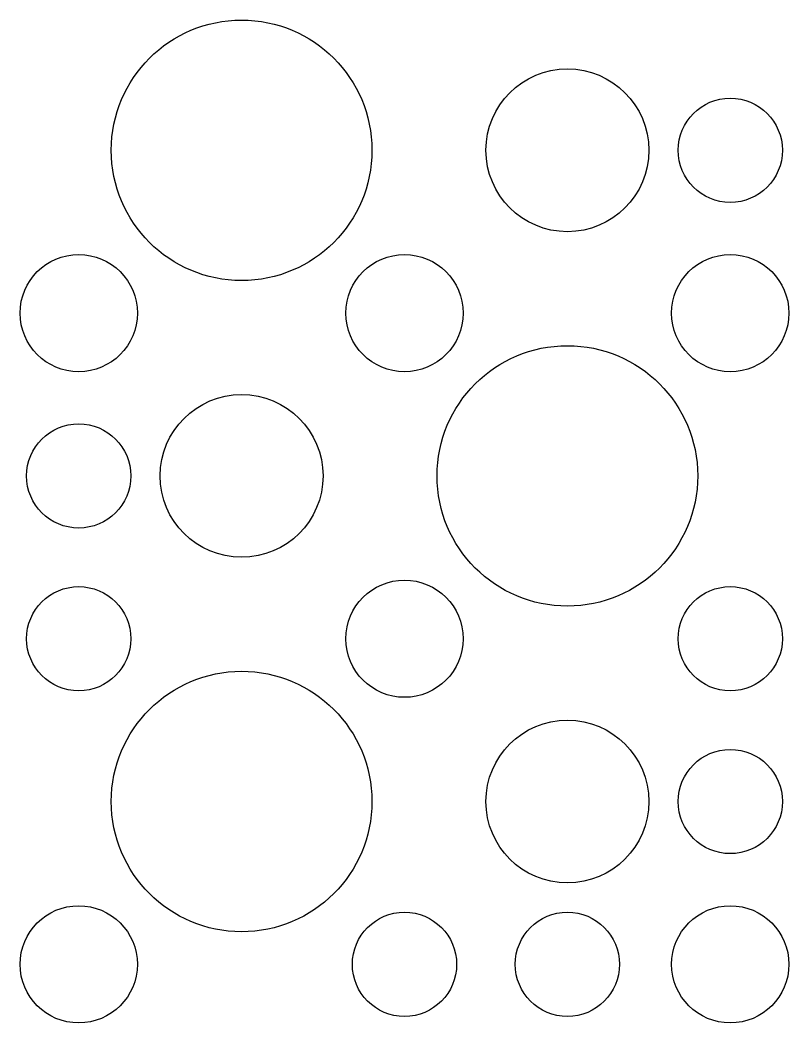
# Model space of a CAD drawing. Extents: x -203 to 33, y 232 to 540.
import ezdxf

# ---------------------------------------------------------------- set-up
doc = ezdxf.new("R2010")
doc.units = 0

msp = doc.modelspace()

# ---------------------------------------------------------------- linework, layer by layer
for centre, radius in [((-135, 500), 40), ((-35, 500), 25), ((15, 500), 16), ((-185, 450), 18), ((-85, 450), 18), ((15, 450), 18), ((-35, 400), 40), ((-135, 400), 25), ((-185, 400), 16), ((-85, 350), 18), ((-185, 350), 16), ((15, 350), 16), ((-135, 300), 40), ((-35, 300), 25), ((15, 300), 16), ((-185, 250), 18), ((15, 250), 18), ((-85, 250), 16), ((-35, 250), 16)]:
    msp.add_circle(centre, radius)

doc.saveas('drawing.dxf')
